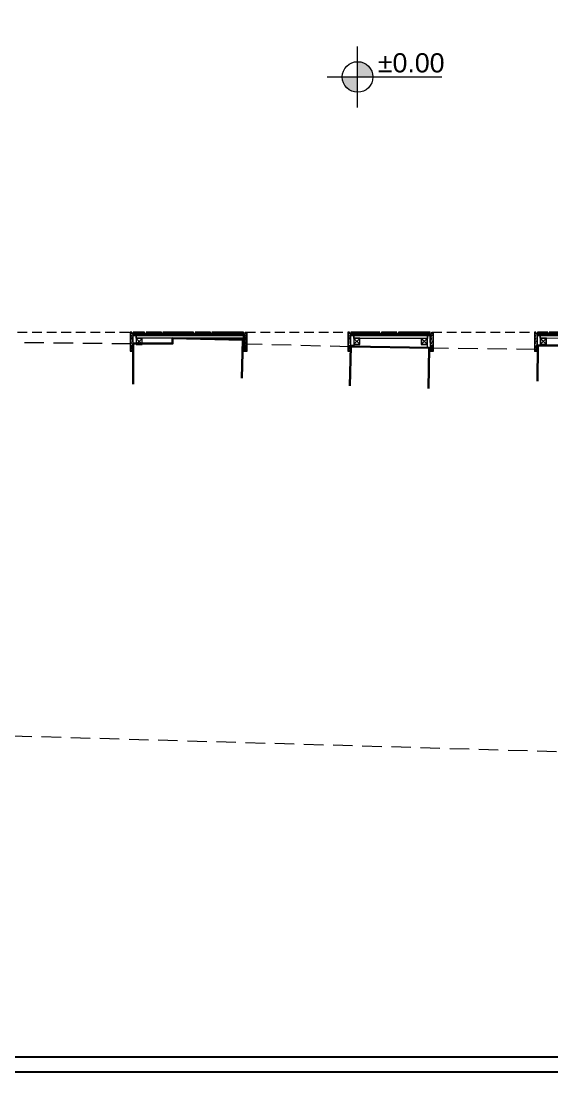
# Model space of a CAD drawing. Header units: centimetres. Extents: x 5488 to 20269, y -31398 to -19684.
# Drawn here: x 17900 to 18247, y -24865 to -24179 of the extents above; entities that cross this region are included whole.
import ezdxf
from ezdxf.enums import TextEntityAlignment as Align

# ---------------------------------------------------------------- set-up
doc = ezdxf.new("R2010")
doc.units = ezdxf.units.CM
doc.linetypes.add('HIDDEN', pattern=[9.525, 6.35, -3.175])
for name, color, linetype, lineweight in [('CRC_plan_kot', 4, 'Continuous', 20), ('CRC_plan_kot_isim', 3, 'Continuous', 20), ('xxx_Auto_DIMENSION_INTERIOR', 33, 'Continuous', 0), ('xxx_Auto_Duvar_Duvar Plan Kesit', 7, 'Continuous', 30), ('xxx_Auto_Kaplama_Ahşap', 34, 'Continuous', 0), ('xxx_Auto_Kaplama_Ahşap Tarama', 16, 'Continuous', 5), ('xxx_Auto_Kaplama_Mermer', 43, 'Continuous', 13), ('xxx_Auto_Kaplama_Siva Sap', 253, 'Continuous', 13), ('xxx_Auto_Konstruksiyon_Metal', 141, 'Continuous', 0), ('xxx_Auto_Tasiyici_Kiris Silik', 252, 'Continuous', 13), ('xxx_Auto_Tefris_Silik', 252, 'Continuous', 13), ('xxx_Auto_Yardimci_Yazi', 7, 'Continuous', 9)]:
    doc.layers.add(name, color=color, linetype=linetype, lineweight=lineweight)
doc.layers.add('xxx_Auto_Kaplama_Mermer Tarama', color=7, linetype='Continuous', lineweight=0, true_color=0xadadad)
doc.styles.add('a_Arial-50', font='arial.ttf', dxfattribs={"height": 0.125})

# ---------------------------------------------------------------- blocks, each defined once
blk = doc.blocks.new('A$Cb3d25d0a')
at = {"layer": 'xxx_Auto_Konstruksiyon_Metal', "lineweight": 20}
h = blk.add_hatch(color=256, dxfattribs=at)
h.dxf.hatch_style = 1
h.paths.add_polyline_path([(2, 2), (2, -2), (-2, -2), (-2, 2)])
h.paths.add_polyline_path([(1.88, 1.88), (-1.88, 1.88), (-1.88, -1.88), (1.88, -1.88)], flags=16)
for points in [[(2, -2), (2, 2), (-2, 2), (-2, -2)], [(1.88, -1.88), (1.88, 1.88), (-1.88, 1.88), (-1.88, -1.88)]]:
    blk.add_lwpolyline(points, close=True, dxfattribs=at)
for points in [[(1.88, -1.88), (-1.88, 1.88)], [(1.88, 1.88), (-1.88, -1.88)]]:
    blk.add_lwpolyline(points, dxfattribs=at)
blk = doc.blocks.new('*U103')
at = {"layer": 'xxx_Auto_Konstruksiyon_Metal', "color": 0, "rotation": 180}
blk.add_blockref('A$Cb3d25d0a', (0, 0), dxfattribs=at)
blk = doc.blocks.new('*U104')
at = {"layer": 'xxx_Auto_Kaplama_Ahşap', "color": 0, "linetype": 'ByBlock', "lineweight": -2, "transparency": 16777216}
blk.add_blockref('*U103', (0, 0), dxfattribs=at)
blk = doc.blocks.new('*U105')
at = {"layer": 'xxx_Auto_Konstruksiyon_Metal', "color": 0, "rotation": 180}
blk.add_blockref('A$Cb3d25d0a', (0, 0), dxfattribs=at)
blk = doc.blocks.new('*U106')
at = {"layer": 'xxx_Auto_Kaplama_Ahşap', "color": 0, "linetype": 'ByBlock', "lineweight": -2, "transparency": 16777216}
blk.add_blockref('*U105', (0, 0), dxfattribs=at)
blk = doc.blocks.new('*U107')
at = {"layer": 'xxx_Auto_Konstruksiyon_Metal', "color": 0, "rotation": 180}
blk.add_blockref('A$Cb3d25d0a', (0, 0), dxfattribs=at)
blk = doc.blocks.new('*U108')
at = {"layer": 'xxx_Auto_Kaplama_Ahşap', "color": 0, "linetype": 'ByBlock', "lineweight": -2, "transparency": 16777216}
blk.add_blockref('*U107', (0, 0), dxfattribs=at)
blk = doc.blocks.new('*U109')
at = {"layer": 'xxx_Auto_Konstruksiyon_Metal', "color": 0, "rotation": 180}
blk.add_blockref('A$Cb3d25d0a', (0, 0), dxfattribs=at)
blk = doc.blocks.new('*U110')
at = {"layer": 'xxx_Auto_Kaplama_Ahşap', "color": 0, "linetype": 'ByBlock', "lineweight": -2, "transparency": 16777216}
blk.add_blockref('*U109', (0, 0), dxfattribs=at)
blk = doc.blocks.new('level_50')
for points in [[(10, 0, 0.414214), (0, 10), (0, 0)], [(0, 0), (-10, 0, 0.414214), (0, -10)]]:
    blk.add_hatch(color=256).paths.add_polyline_path(points)
for p, q in [((0, 0), (0, 20)), ((-20, 0), (0, 0)), ((0, -20), (0, 0)), ((0, 0), (55, 0))]:
    blk.add_line(p, q)
blk.add_circle((0, 0), 10)
blk = doc.blocks.new('level')
blk.add_blockref('level_50', (0, 0))
at = {"layer": 'xxx_Auto_Yardimci_Yazi', "style": 'a_Arial-50'}
blk.add_attdef('LEVEL', text='', height=12.5, dxfattribs=at).set_placement((35, 3), align=Align.CENTER)
blk = doc.blocks.new('PLAN KOT')
at = {"layer": 'CRC_plan_kot'}
ref = blk.add_blockref('level', (-824.59, 450.39), dxfattribs=at)
ref.add_attrib('LEVEL', '%%P0.00', dxfattribs={"layer": 'CRC_plan_kot_isim', "height": 12.5, "style": 'a_Arial-50'}).set_placement((-789.59, 453.39), align=Align.CENTER)

msp = doc.modelspace()

# ---------------------------------------------------------------- hatches: boundary and pattern name
at = {"layer": 'xxx_Auto_Kaplama_Ahşap Tarama', "true_color": 0xcba65d}
h = msp.add_hatch(dxfattribs=at)
h.set_pattern_fill('JIS_WOOD', color=43, scale=0.5)
h.set_pattern_definition([(45, (11876.2471, -1697.03637), (-0.2499999996, 0.2499999996), [])])
h.paths.add_polyline_path([(17973.62, -24384.15), (17978.94, -24384.17), (17978.94, -24383.07), (17980.94, -24383.07), (17980.94, -24382.17), (17973.62, -24382.14)])
h = msp.add_hatch(dxfattribs=at)
h.set_pattern_fill('JIS_WOOD', color=43, scale=0.5, angle=180)
h.set_pattern_definition([(225, (24009.51024, -47063.34488), (0.2499999996, -0.2499999996), [])])
h.paths.add_polyline_path([(17981.94, -24383.17), (17978.94, -24383.17), (17978.94, -24384.17), (17979.26, -24384.17), (17989.93, -24384.17), (17989.94, -24383.07), (17991.93, -24383.07), (17991.93, -24382.17), (17981.94, -24382.17)])
h = msp.add_hatch(dxfattribs=at)
h.set_pattern_fill('JIS_WOOD', color=43, scale=0.5, angle=180)
h.set_pattern_definition([(225, (24020.50777, -47063.3219), (0.2499999996, -0.2499999996), [])])
h.paths.add_polyline_path([(17992.93, -24383.2), (17989.93, -24383.2), (17989.93, -24384.2), (17990.25, -24384.2), (18010.93, -24384.2), (18010.93, -24383.1), (18012.93, -24383.1), (18012.93, -24382.2), (17992.93, -24382.2)])
h = msp.add_hatch(dxfattribs=at)
h.set_pattern_fill('JIS_WOOD', color=43, scale=0.5, angle=180)
h.set_pattern_definition([(225, (24041.50736, -47063.32308), (0.2499999996, -0.2499999996), [])])
h.paths.add_polyline_path([(18013.93, -24383.19), (18010.93, -24383.19), (18010.93, -24384.19), (18011.25, -24384.19), (18021.93, -24384.19), (18021.93, -24383.09), (18023.93, -24383.09), (18023.93, -24382.19), (18013.93, -24382.19)])
h = msp.add_hatch(dxfattribs=at)
h.set_pattern_fill('JIS_WOOD', color=43, scale=0.5, angle=180)
h.set_pattern_definition([(225, (24052.5049, -47063.3484), (0.2499999996, -0.2499999996), [])])
h.paths.add_polyline_path([(18024.93, -24383.19), (18021.93, -24383.19), (18021.93, -24384.19), (18022.25, -24384.19), (18045.68, -24384.19), (18045.68, -24382.19), (18024.93, -24382.19)])
h = msp.add_hatch(dxfattribs=at)
h.set_pattern_fill('JIS_WOOD', color=43, scale=0.5)
h.set_pattern_definition([(45, (12030.0612, -1697.03637), (-0.2499999996, 0.2499999996), [])])
h.paths.add_polyline_path([(18115.8, -24384.17), (18132.75, -24384.17), (18132.75, -24383.07), (18134.75, -24383.07), (18134.75, -24382.17), (18115.8, -24382.17)])
h = msp.add_hatch(dxfattribs=at)
h.set_pattern_fill('JIS_WOOD', color=43, scale=0.5, angle=180)
h.set_pattern_definition([(225, (24163.32434, -47063.32308), (0.2499999996, -0.2499999996), [])])
h.paths.add_polyline_path([(18135.75, -24383.19), (18132.75, -24383.19), (18132.75, -24384.19), (18133.07, -24384.19), (18143.75, -24384.19), (18143.75, -24383.09), (18145.75, -24383.09), (18145.75, -24382.19), (18135.75, -24382.19)])
h = msp.add_hatch(dxfattribs=at)
h.set_pattern_fill('JIS_WOOD', color=43, scale=0.5, angle=180)
h.set_pattern_definition([(225, (24174.3219, -47063.3484), (0.2499999996, -0.2499999996), [])])
h.paths.add_polyline_path([(18146.75, -24383.19), (18143.75, -24383.19), (18143.75, -24384.19), (18144.07, -24384.19), (18167.5, -24384.19), (18167.5, -24382.19), (18146.75, -24382.19)])
h = msp.add_hatch(dxfattribs=at)
h.set_pattern_fill('JIS_WOOD', color=43, scale=0.5)
h.set_pattern_definition([(45, (12139.63846, -1697.03637), (-0.2499999996, 0.2499999996), [])])
h.paths.add_polyline_path([(18237.62, -24384.17), (18242.33, -24384.17), (18242.33, -24383.07), (18244.33, -24383.07), (18244.33, -24382.17), (18237.62, -24382.17)])
h = msp.add_hatch(dxfattribs=at)
h.set_pattern_fill('JIS_WOOD', color=43, scale=0.5, angle=180)
h.set_pattern_definition([(225, (24272.90158, -47063.34488), (0.2499999996, -0.2499999996), [])])
h.paths.add_polyline_path([(18245.33, -24383.17), (18242.33, -24383.17), (18242.33, -24384.17), (18242.65, -24384.17), (18253.33, -24384.17), (18253.33, -24383.07), (18255.33, -24383.07), (18255.33, -24382.17), (18245.33, -24382.17)])
at = {"layer": 'xxx_Auto_Kaplama_Mermer Tarama'}
h = msp.add_hatch(dxfattribs=at)
h.set_pattern_fill('AR-CONC', color=241, scale=0.01)
h.set_pattern_definition([(50, (11928.1174, -1749.4682), (1.82184669, -0.15939086), [0.1905, -2.0955]), (355, (11928.1174, -1749.4682), (-0.35243421, 1.91056845), [0.1524, -1.67640584]), (100.451445, (11928.2693, -1749.4815), (1.46941247, 1.75117752), [0.16190009, -1.78090245]), (46.1842, (11928.1174, -1748.9602), (2.7107904, -0.42042328), [0.28575, -3.14325]), (96.635558, (11928.3433, -1748.9952), (2.37404134, 2.47426125), [0.24285023, -2.67135608]), (351.184151, (11928.1174, -1748.9602), (2.37404134, 2.47426125), [0.22859967, -2.51459732]), (21, (11928.3714, -1749.0872), (1.51614391, -1.02265198), [0.1905, -2.0955]), (326, (11928.3714, -1749.0872), (0.61802028, 1.84187966), [0.1524, -1.6764]), (71.451445, (11928.4978, -1749.1724), (2.13416419, 0.81922769), [0.16190009, -1.78089938]), (37.5, (11928.11744, -1749.4682), (0.030886033, 0.845550389), [0, -1.65608, 0, -1.7018, 0, -1.68275]), (7.5, (11928.1174, -1749.4682), (0.668196625, 1.001805748), [0, -0.97028, 0, -1.61798, 0, -0.64135]), (327.5, (11927.551, -1749.4682), (1.355905952, -0.05728744), [0, -0.635, 0, -1.9812, 0, -2.6289]), (317.5, (11927.297, -1749.4682), (1.481291814, 0.25426491), [0, -0.8255, 0, -1.31572, 0, -1.8669])])
h.paths.add_polyline_path([(17971.62, -24382.14), (17972.62, -24382.14), (17972.62, -24383.14), (17973.62, -24383.14), (17973.62, -24384.15), (17973.5, -24394.68), (17971.62, -24394.68)])
h = msp.add_hatch(dxfattribs=at)
h.set_pattern_fill('AR-CONC', color=241, scale=0.01)
h.set_pattern_definition([(50, (12002.3117, -1749.4905), (1.82184669, -0.15939086), [0.1905, -2.0955]), (355, (12002.3117, -1749.4905), (-0.35243421, 1.91056845), [0.1524, -1.67640584]), (100.451445, (12002.4635, -1749.5038), (1.46941247, 1.75117752), [0.16190009, -1.78090245]), (46.1842, (12002.3117, -1748.9825), (2.7107904, -0.42042328), [0.28575, -3.14325]), (96.635558, (12002.5376, -1749.0175), (2.37404134, 2.47426125), [0.24285023, -2.67135608]), (351.184151, (12002.3117, -1748.9825), (2.37404134, 2.47426125), [0.22859967, -2.51459732]), (21, (12002.5657, -1749.1095), (1.51614391, -1.02265198), [0.1905, -2.0955]), (326, (12002.5657, -1749.1095), (0.61802028, 1.84187966), [0.1524, -1.6764]), (71.451445, (12002.692, -1749.1947), (2.13416419, 0.81922769), [0.16190009, -1.78089938]), (37.5, (12002.3117, -1749.4905), (0.030886033, 0.845550389), [0, -1.65608, 0, -1.7018, 0, -1.68275]), (7.5, (12002.3117, -1749.4905), (0.668196625, 1.001805748), [0, -0.97028, 0, -1.61798, 0, -0.64135]), (327.5, (12001.74525, -1749.4905), (1.355905952, -0.05728744), [0, -0.635, 0, -1.9812, 0, -2.6289]), (317.5, (12001.4913, -1749.4905), (1.481291814, 0.25426491), [0, -0.8255, 0, -1.31572, 0, -1.8669])])
h.paths.add_polyline_path([(18047.69, -24382.17), (18046.69, -24382.17), (18046.69, -24383.17), (18045.69, -24383.17), (18045.69, -24384.17), (18045.82, -24394.71), (18047.7, -24394.71)])
h = msp.add_hatch(dxfattribs=at)
h.set_pattern_fill('AR-CONC', color=241, scale=0.01)
h.set_pattern_definition([(50, (12070.3001, -1749.4682), (1.82184669, -0.15939086), [0.1905, -2.0955]), (355, (12070.3, -1749.4682), (-0.35243421, 1.91056845), [0.1524, -1.67640584]), (100.451445, (12070.4519, -1749.4815), (1.46941247, 1.75117752), [0.16190009, -1.78090245]), (46.1842, (12070.3, -1748.9602), (2.7107904, -0.42042328), [0.28575, -3.14325]), (96.635558, (12070.526, -1748.9952), (2.37404134, 2.47426125), [0.24285023, -2.67135608]), (351.184151, (12070.3, -1748.9602), (2.37404134, 2.47426125), [0.22859967, -2.51459732]), (21, (12070.5541, -1749.0872), (1.51614391, -1.02265198), [0.1905, -2.0955]), (326, (12070.554, -1749.0872), (0.61802028, 1.84187966), [0.1524, -1.6764]), (71.451445, (12070.6804, -1749.1724), (2.13416419, 0.81922769), [0.16190009, -1.78089938]), (37.5, (12070.3001, -1749.4682), (0.030886033, 0.845550389), [0, -1.65608, 0, -1.7018, 0, -1.68275]), (7.5, (12070.3001, -1749.4682), (0.668196625, 1.001805748), [0, -0.97028, 0, -1.61798, 0, -0.64135]), (327.5, (12069.73366, -1749.4682), (1.355905952, -0.05728744), [0, -0.635, 0, -1.9812, 0, -2.6289]), (317.5, (12069.4797, -1749.4682), (1.481291814, 0.25426491), [0, -0.8255, 0, -1.31572, 0, -1.8669])])
h.paths.add_polyline_path([(18113.8, -24382.14), (18114.8, -24382.14), (18114.8, -24383.14), (18115.8, -24383.14), (18115.8, -24384.15), (18115.68, -24394.68), (18113.8, -24394.68)])
h = msp.add_hatch(dxfattribs=at)
h.set_pattern_fill('AR-CONC', color=241, scale=0.01)
h.set_pattern_definition([(50, (12124.1178, -1749.4905), (1.82184669, -0.15939086), [0.1905, -2.0955]), (355, (12124.1178, -1749.4905), (-0.35243421, 1.91056845), [0.1524, -1.67640584]), (100.451445, (12124.2696, -1749.5038), (1.46941247, 1.75117752), [0.16190009, -1.78090245]), (46.1842, (12124.1178, -1748.9825), (2.7107904, -0.42042328), [0.28575, -3.14325]), (96.635558, (12124.3437, -1749.0175), (2.37404134, 2.47426125), [0.24285023, -2.67135608]), (351.184151, (12124.1178, -1748.9825), (2.37404134, 2.47426125), [0.22859967, -2.51459732]), (21, (12124.3718, -1749.1095), (1.51614391, -1.02265198), [0.1905, -2.0955]), (326, (12124.3718, -1749.1095), (0.61802028, 1.84187966), [0.1524, -1.6764]), (71.451445, (12124.4981, -1749.1947), (2.13416419, 0.81922769), [0.16190009, -1.78089938]), (37.5, (12124.1178, -1749.4905), (0.030886033, 0.845550389), [0, -1.65608, 0, -1.7018, 0, -1.68275]), (7.5, (12124.1178, -1749.4905), (0.668196625, 1.001805748), [0, -0.97028, 0, -1.61798, 0, -0.64135]), (327.5, (12123.55135, -1749.4905), (1.355905952, -0.05728744), [0, -0.635, 0, -1.9812, 0, -2.6289]), (317.5, (12123.2973, -1749.4905), (1.481291814, 0.25426491), [0, -0.8255, 0, -1.31572, 0, -1.8669])])
h.paths.add_polyline_path([(18169.5, -24382.17), (18168.5, -24382.17), (18168.5, -24383.17), (18167.5, -24383.17), (18167.5, -24384.17), (18167.63, -24394.71), (18169.5, -24394.71)])
h = msp.add_hatch(dxfattribs=at)
h.set_pattern_fill('AR-CONC', color=241, scale=0.01)
h.set_pattern_definition([(50, (12192.1062, -1749.4682), (1.82184669, -0.15939086), [0.1905, -2.0955]), (355, (12192.1062, -1749.4682), (-0.35243421, 1.91056845), [0.1524, -1.67640584]), (100.451445, (12192.258, -1749.4815), (1.46941247, 1.75117752), [0.16190009, -1.78090245]), (46.1842, (12192.1062, -1748.9602), (2.7107904, -0.42042328), [0.28575, -3.14325]), (96.635558, (12192.332, -1748.9952), (2.37404134, 2.47426125), [0.24285023, -2.67135608]), (351.184151, (12192.1062, -1748.9602), (2.37404134, 2.47426125), [0.22859967, -2.51459732]), (21, (12192.3602, -1749.0872), (1.51614391, -1.02265198), [0.1905, -2.0955]), (326, (12192.3602, -1749.0872), (0.61802028, 1.84187966), [0.1524, -1.6764]), (71.451445, (12192.4865, -1749.1724), (2.13416419, 0.81922769), [0.16190009, -1.78089938]), (37.5, (12192.1062, -1749.4682), (0.030886033, 0.845550389), [0, -1.65608, 0, -1.7018, 0, -1.68275]), (7.5, (12192.1062, -1749.4682), (0.668196625, 1.001805748), [0, -0.97028, 0, -1.61798, 0, -0.64135]), (327.5, (12191.53976, -1749.4682), (1.355905952, -0.05728744), [0, -0.635, 0, -1.9812, 0, -2.6289]), (317.5, (12191.2858, -1749.4682), (1.481291814, 0.25426491), [0, -0.8255, 0, -1.31572, 0, -1.8669])])
h.paths.add_polyline_path([(18235.61, -24382.14), (18236.61, -24382.14), (18236.61, -24383.14), (18237.61, -24383.14), (18237.61, -24384.15), (18237.49, -24394.68), (18235.61, -24394.68)])

# ---------------------------------------------------------------- linework, layer by layer
for points in [[(16016.24, -24865.48), (20131.24, -24865.48), (20131.24, -21925.48), (16016.24, -21925.48)], [(16026.24, -24855.48), (20121.24, -24855.48), (20121.24, -21935.48), (16026.24, -21935.48)]]:
    msp.add_lwpolyline(points, close=True)
at = {"layer": 'xxx_Auto_Duvar_Duvar Plan Kesit'}
for points in [[(17973.62, -24416.13), (17973.62, -24389.66), (17999.22, -24389.66), (17999.22, -24386.02), (18045.08, -24387.07), (18044.51, -24412.22)], [(18115.05, -24417.33), (18115.8, -24391.48), (18166.82, -24392.4), (18166.4, -24419)], [(18237.63, -24414.28), (18237.91, -24390.84), (18283.88, -24390.97), (18283.87, -24394.46), (18308.78, -24394.71), (18308.51, -24420.96)]]:
    msp.add_lwpolyline(points, dxfattribs=at)
at = {"layer": 'xxx_Auto_Kaplama_Ahşap'}
for points in [[(17973.62, -24384.15), (17978.94, -24384.17), (17978.94, -24384.17), (17978.94, -24384.17), (17978.94, -24383.07), (17980.94, -24383.07), (17980.94, -24382.17), (17973.62, -24382.14)], [(17981.94, -24383.17), (17978.94, -24383.17), (17978.94, -24384.17), (17979.26, -24384.17), (17989.93, -24384.17), (17989.94, -24383.07), (17991.93, -24383.07), (17991.93, -24382.17), (17981.94, -24382.17)], [(17992.93, -24383.2), (17989.93, -24383.2), (17989.93, -24384.2), (17990.25, -24384.2), (18010.93, -24384.2), (18010.93, -24383.1), (18012.93, -24383.1), (18012.93, -24382.2), (17992.93, -24382.2)], [(18013.93, -24383.19), (18010.93, -24383.19), (18010.93, -24384.19), (18011.25, -24384.19), (18021.93, -24384.19), (18021.93, -24383.09), (18023.93, -24383.09), (18023.93, -24382.19), (18013.93, -24382.19)], [(18024.93, -24383.19), (18021.93, -24383.19), (18021.93, -24384.19), (18022.25, -24384.19), (18045.68, -24384.19), (18045.68, -24382.19), (18024.93, -24382.19)], [(18115.8, -24384.17), (18132.75, -24384.17), (18132.75, -24384.17), (18132.75, -24384.17), (18132.75, -24383.07), (18134.75, -24383.07), (18134.75, -24382.17), (18115.8, -24382.17)], [(18135.75, -24383.19), (18132.75, -24383.19), (18132.75, -24384.19), (18133.07, -24384.19), (18143.75, -24384.19), (18143.75, -24383.09), (18145.75, -24383.09), (18145.75, -24382.19), (18135.75, -24382.19)], [(18146.75, -24383.19), (18143.75, -24383.19), (18143.75, -24384.19), (18144.07, -24384.19), (18167.5, -24384.19), (18167.5, -24382.19), (18146.75, -24382.19)], [(18237.62, -24384.17), (18242.33, -24384.17), (18242.33, -24384.17), (18242.33, -24384.17), (18242.33, -24383.07), (18244.33, -24383.07), (18244.33, -24382.17), (18237.62, -24382.17)], [(18245.33, -24383.17), (18242.33, -24383.17), (18242.33, -24384.17), (18242.65, -24384.17), (18253.33, -24384.17), (18253.33, -24383.07), (18255.33, -24383.07), (18255.33, -24382.17), (18245.33, -24382.17)]]:
    msp.add_lwpolyline(points, close=True, dxfattribs=at)
at = {"layer": 'xxx_Auto_Kaplama_Mermer'}
for points in [[(17973.62, -24383.14), (17972.62, -24383.14), (17972.62, -24382.14), (17971.62, -24382.14), (17971.62, -24394.68), (17973.5, -24394.68)], [(18045.69, -24383.17), (18046.69, -24383.17), (18046.69, -24382.17), (18047.69, -24382.17), (18047.7, -24394.71), (18045.82, -24394.71)], [(18115.8, -24383.14), (18114.8, -24383.14), (18114.8, -24382.14), (18113.8, -24382.14), (18113.8, -24394.68), (18115.68, -24394.68)], [(18167.5, -24383.17), (18168.5, -24383.17), (18168.5, -24382.17), (18169.5, -24382.17), (18169.5, -24394.71), (18167.63, -24394.71)], [(18237.61, -24383.14), (18236.61, -24383.14), (18236.61, -24382.14), (18235.61, -24382.14), (18235.61, -24394.68), (18237.49, -24394.68)]]:
    msp.add_lwpolyline(points, close=True, dxfattribs=at)
at = {"layer": 'xxx_Auto_Kaplama_Siva Sap'}
for points in [[(17973.61, -24384.38), (17975.41, -24384.38), (17975.4, -24389.66), (17973.6, -24389.66)], [(18045.72, -24384.38), (18045.72, -24386.18), (17975.41, -24386.19), (17975.41, -24384.39)], [(18115.79, -24384.38), (18117.59, -24384.38), (18117.58, -24390.84), (18115.78, -24390.84)], [(18165.71, -24384.4), (18165.71, -24386.2), (18117.59, -24386.2), (18117.59, -24384.38)], [(18165.71, -24384.38), (18167.51, -24384.38), (18167.63, -24392.4), (18165.7, -24392.39)], [(18237.62, -24384.38), (18239.42, -24384.38), (18239.41, -24390.84), (18237.61, -24390.84)], [(18307.28, -24384.4), (18307.28, -24386.2), (18239.42, -24386.19), (18239.42, -24384.39)]]:
    msp.add_lwpolyline(points, close=True, dxfattribs=at)
at = {"layer": 'xxx_Auto_Tasiyici_Kiris Silik', "linetype": 'HIDDEN', "ltscale": 2}
for points in [[(17902.52, -24388.82), (17973.62, -24389.66)], [(18045.02, -24389.75), (18115.8, -24391.48)], [(18166.82, -24392.4), (18237.88, -24393.23)], [(17818.48, -24643.68), (18948.02, -24676.04)]]:
    msp.add_lwpolyline(points, dxfattribs=at)
at = {"layer": 'xxx_Auto_Tefris_Silik', "linetype": 'HIDDEN'}
for points in [[(17897.99, -24382.17), (17971.62, -24382.17)], [(18047.08, -24382.17), (18113.8, -24382.17)], [(18168.82, -24382.17), (18235.54, -24382.17)]]:
    msp.add_lwpolyline(points, dxfattribs=at)

# ---------------------------------------------------------------- block references
at = {"layer": 'xxx_Auto_DIMENSION_INTERIOR'}
msp.add_blockref('PLAN KOT', (18944.73, -24665.85), dxfattribs=at)
at = {"layer": 'xxx_Auto_Kaplama_Ahşap', "rotation": 270}
for name, p in [('*U110', (17977.41, -24388.18)), ('*U108', (18119.59, -24388.18)), ('*U106', (18163.71, -24388.2)), ('*U104', (18241.42, -24388.18))]:
    msp.add_blockref(name, p, dxfattribs=at)

doc.saveas('drawing.dxf')
